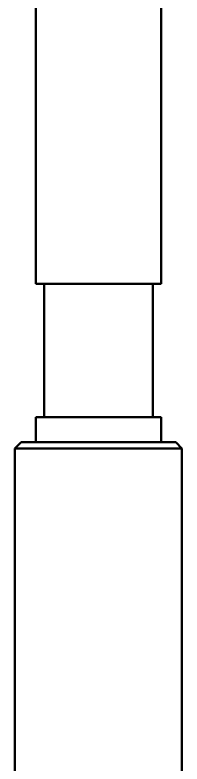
# Paper-space layout 'Layout1' of a CAD drawing. Header units: millimetres. Extents: x 0 to 420, y 0 to 297.
# Drawn here: x 112.19 to 116.19, y 150.67 to 168.65 of the extents above; entities that cross this region are included whole.
import ezdxf

# ---------------------------------------------------------------- set-up
doc = ezdxf.new("R2010")
doc.units = ezdxf.units.MM
doc.layers.add('170', color=7, linetype='Continuous', true_color=0xffffff)

psp = doc.layouts.get("Layout1")

# ---------------------------------------------------------------- linework, layer by layer
at = {"layer": '170', "color": 155, "linetype": 'Continuous', "lineweight": 50}
for p, q in [((112.691, 181.996), (112.691, 162.196)), ((115.691, 162.196), (115.691, 181.996)), ((112.891, 162.196), (112.891, 158.996)), ((115.491, 158.996), (115.491, 162.196)), ((112.691, 158.996), (112.691, 158.396)), ((115.691, 158.396), (115.691, 158.996)), ((112.341, 158.396), (112.191, 158.246)), ((116.191, 158.246), (116.041, 158.396)), ((112.191, 158.246), (112.191, 150.046)), ((116.191, 150.046), (116.191, 158.246))]:
    psp.add_line(p, q, dxfattribs=at)
for points in [[(113.371, 162.196), (112.691, 162.196)], [(113.371, 158.996), (112.691, 158.996)]]:
    psp.add_open_spline(points, degree=1, dxfattribs=at)
for points, knots in [([(115.691, 162.196), (115.555, 162.196), (114.608, 162.196), (113.371, 162.196)], [0, 0, 0.058816, 0.467107, 1, 1]), ([(115.691, 158.996), (115.555, 158.996), (114.608, 158.996), (113.371, 158.996)], [0, 0, 0.058816, 0.467107, 1, 1]), ([(112.341, 158.396), (112.482, 158.396), (113.483, 158.396), (114.191, 158.396)], [0, 0, 0.076123, 0.617316, 1, 1]), ([(114.191, 158.396), (114.899, 158.396), (115.901, 158.396), (116.041, 158.396)], [0, 0, 0.382686, 0.923882, 1, 1]), ([(114.191, 158.246), (113.426, 158.246), (112.344, 158.246), (112.191, 158.246)], [0, 0, 0.382684, 0.923881, 1, 1]), ([(116.191, 158.246), (116.039, 158.246), (114.957, 158.246), (114.191, 158.246)], [0, 0, 0.076124, 0.617316, 1, 1])]:
    psp.add_open_spline(points, degree=1, knots=knots, dxfattribs=at)

doc.saveas('drawing.dxf')
